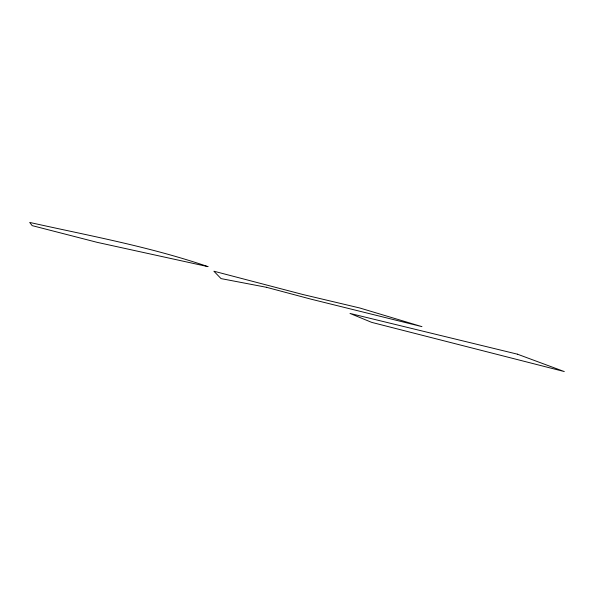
<?xml version="1.0" encoding="UTF-8"?>
<svg xmlns="http://www.w3.org/2000/svg" width="594" height="594" viewBox="0 0 594 594"><rect width="100%" height="100%" fill="white"/><g stroke="black" fill="none" stroke-linecap="round" stroke-linejoin="round"><path stroke-width="0.89" d="M266.364 287.273L221.035 278.601L213.877 271.206L302.97 294.535L359.749 307.982L421.948 326.641L311.056 299.176L266.364 287.273M207.937 266.624L97.156 242.345L32.165 225.631L29.7 222.438C89.397 235.759 149.978 246.74 207.937 266.624M517.389 354.165L350 313.439L371.673 322.364L564.3 371.562L517.389 354.165"/></g></svg>
